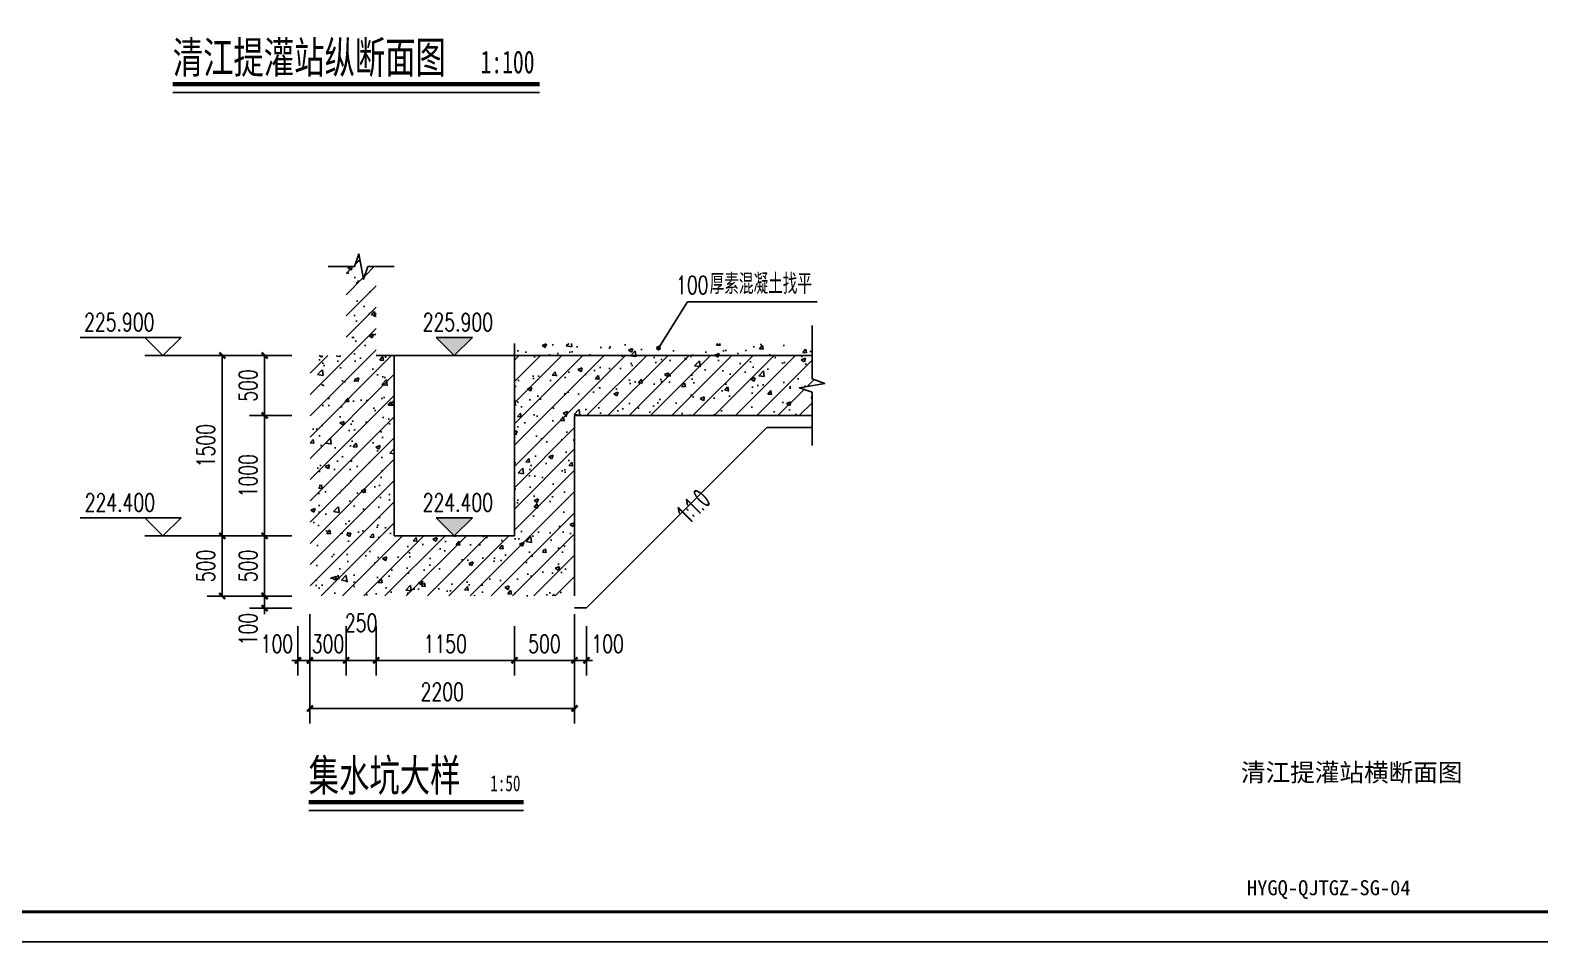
# Model space of a CAD drawing. Header units: millimetres. Extents: x -725 to 2274960, y -506 to 2980382.
# Drawn here: x 2091337 to 2116443, y 2586514 to 2601674 of the extents above; entities that cross this region are included whole.
import ezdxf
from ezdxf.enums import TextEntityAlignment as Align

# ---------------------------------------------------------------- set-up
doc = ezdxf.new("R2010")
doc.units = ezdxf.units.MM
doc.header["$LTSCALE"] = 1000
for name, color, linetype in [('DIM_ELEV', 3, 'Continuous'), ('DIM_LEAD', 3, 'Continuous'), ('DIM_SYMB', 3, 'Continuous'), ('PUB_DIM', 3, 'Continuous'), ('PUB_TITLE', 4, 'Continuous'), ('YHG_文字', 7, 'Continuous'), ('YHJ_剖面_梁板', 4, 'Continuous'), ('图框', 7, 'Continuous')]:
    doc.layers.add(name, color=color, linetype=linetype)
doc.styles.add('_TCH_DIM', font='SIMPLEX', dxfattribs={"bigfont": 'GBCBIG'})
doc.styles.add('_TCH_DIM_T3', font='SIMPLEX', dxfattribs={"width": 0.705882, "bigfont": 'GBCBIG'})
doc.styles.add('biaotilan', font='', dxfattribs={"width": 0.7})
doc.styles.add('TSSD_Label', font='Tssdeng.shx', dxfattribs={"width": 0.7, "bigfont": 'hztxt.shx'})
doc.styles.get('biaotilan').set_extended_font_data('SimSun')
doc.dimstyles.new('_TCH_ARCH_MM_M&&50', dxfattribs={"dimtxt": 148.75, "dimasz": 50, "dimexe": 125, "dimexo": 150, "dimgap": 63.125, "dimtad": 1, "dimdec": 0, "dimzin": 0, "dimdsep": 46, "dimtxsty": '_TCH_DIM_T3', "dimblk": 'ARCHTICK', "dimcen": 0.09, "dimclrt": 7, "dimazin": 2, "dimtfac": 1, "dimtdec": 0, "dimtix": 1, "dimtmove": 2, "dimatfit": 3, "dimfxl": 75, "dimtolj": 1, "dimtzin": 0, "dimarcsym": 0})

# ---------------------------------------------------------------- blocks, each defined once
blk = doc.blocks.new('HAYJZ A3')
blk.add_lwpolyline([(4975, -403417), (46975, -403417), (46975, -433117), (4975, -433117), (4975, -403417)])
at = {"const_width": 50}
blk.add_lwpolyline([(7475, -403917), (46475, -403917), (46475, -432617), (7475, -432617), (7475, -403917)], dxfattribs=at)
at = {"layer": 'PUB_TITLE'}
blk.add_lwpolyline([(4975, -433117), (46975, -433117), (46975, -403417), (4975, -403417)], close=True, dxfattribs=at)
blk = doc.blocks.new('_ArchTick')
at = {"color": 0, "linetype": 'ByBlock', "const_width": 0.4}
blk.add_lwpolyline([(-0.5, -0.5), (0.5, 0.5)], dxfattribs=at)
blk = doc.blocks.new('*D571')
at = {"layer": 'Defpoints', "color": 0, "transparency": 16777216}
for p in [(2151049, 2643181), (2151149, 2643181), (2151149, 2642746)]:
    blk.add_point(p, dxfattribs=at)
at = {"layer": 'PUB_DIM', "color": 0, "lineweight": -2, "transparency": 16777216}
for p, q in [((2151049, 2643031), (2151049, 2642621)), ((2151149, 2643031), (2151149, 2642621)), ((2151049, 2642746), (2150999, 2642746)), ((2151049, 2642746), (2151149, 2642746)), ((2151149, 2642746), (2151199, 2642746))]:
    blk.add_line(p, q, dxfattribs=at)
at = {"layer": 'PUB_DIM', "color": 0, "lineweight": -2, "transparency": 16777216, "xscale": 50, "yscale": 50, "zscale": 50}
blk.add_blockref('_ArchTick', (2151049, 2642746), dxfattribs=at)
at = {"layer": 'PUB_DIM', "color": 0, "lineweight": -2, "transparency": 16777216, "xscale": 50, "yscale": 50, "zscale": 50, "rotation": 180}
blk.add_blockref('_ArchTick', (2151149, 2642746), dxfattribs=at)
at = {"layer": 'PUB_DIM', "color": 7, "transparency": 16777216, "insert": (2150874, 2642883), "char_height": 148.8, "attachment_point": 5, "style": '_TCH_DIM_T3'}
blk.add_mtext('\\A1;100', dxfattribs=at)
blk = doc.blocks.new('*D572')
at = {"layer": 'Defpoints', "color": 0, "transparency": 16777216}
for p in [(2151149, 2643181), (2151449, 2643181), (2151449, 2642746)]:
    blk.add_point(p, dxfattribs=at)
at = {"layer": 'PUB_DIM', "color": 0, "lineweight": -2, "transparency": 16777216}
for p, q in [((2151149, 2643031), (2151149, 2642621)), ((2151449, 2643031), (2151449, 2642621)), ((2151149, 2642746), (2151099, 2642746)), ((2151149, 2642746), (2151449, 2642746)), ((2151449, 2642746), (2151499, 2642746))]:
    blk.add_line(p, q, dxfattribs=at)
at = {"layer": 'PUB_DIM', "color": 0, "lineweight": -2, "transparency": 16777216, "xscale": 50, "yscale": 50, "zscale": 50}
blk.add_blockref('_ArchTick', (2151149, 2642746), dxfattribs=at)
at = {"layer": 'PUB_DIM', "color": 0, "lineweight": -2, "transparency": 16777216, "xscale": 50, "yscale": 50, "zscale": 50, "rotation": 180}
blk.add_blockref('_ArchTick', (2151449, 2642746), dxfattribs=at)
at = {"layer": 'PUB_DIM', "color": 7, "transparency": 16777216, "insert": (2151299, 2642883), "char_height": 148.8, "attachment_point": 5, "style": '_TCH_DIM_T3'}
blk.add_mtext('\\A1;300', dxfattribs=at)
blk = doc.blocks.new('*D573')
at = {"layer": 'Defpoints', "color": 0, "transparency": 16777216}
for p in [(2151449, 2643181), (2151699, 2643181), (2151699, 2642746)]:
    blk.add_point(p, dxfattribs=at)
at = {"layer": 'PUB_DIM', "color": 0, "lineweight": -2, "transparency": 16777216}
for p, q in [((2151449, 2643031), (2151449, 2642621)), ((2151699, 2643031), (2151699, 2642621)), ((2151449, 2642746), (2151699, 2642746))]:
    blk.add_line(p, q, dxfattribs=at)
at = {"layer": 'PUB_DIM', "color": 0, "lineweight": -2, "transparency": 16777216, "xscale": 50, "yscale": 50, "zscale": 50, "rotation": 180}
blk.add_blockref('_ArchTick', (2151449, 2642746), dxfattribs=at)
at = {"layer": 'PUB_DIM', "color": 0, "lineweight": -2, "transparency": 16777216, "xscale": 50, "yscale": 50, "zscale": 50}
blk.add_blockref('_ArchTick', (2151699, 2642746), dxfattribs=at)
at = {"layer": 'PUB_DIM', "color": 7, "transparency": 16777216, "insert": (2151574, 2643058), "char_height": 148.8, "attachment_point": 5, "style": '_TCH_DIM_T3'}
blk.add_mtext('\\A1;250', dxfattribs=at)
blk = doc.blocks.new('*D574')
at = {"layer": 'Defpoints', "color": 0, "transparency": 16777216}
for p in [(2151699, 2643181), (2152849, 2643181), (2152849, 2642746)]:
    blk.add_point(p, dxfattribs=at)
at = {"layer": 'PUB_DIM', "color": 0, "lineweight": -2, "transparency": 16777216}
for p, q in [((2151699, 2643031), (2151699, 2642621)), ((2152849, 2643031), (2152849, 2642621)), ((2151699, 2642746), (2152849, 2642746))]:
    blk.add_line(p, q, dxfattribs=at)
at = {"layer": 'PUB_DIM', "color": 0, "lineweight": -2, "transparency": 16777216, "xscale": 50, "yscale": 50, "zscale": 50, "rotation": 180}
blk.add_blockref('_ArchTick', (2151699, 2642746), dxfattribs=at)
at = {"layer": 'PUB_DIM', "color": 0, "lineweight": -2, "transparency": 16777216, "xscale": 50, "yscale": 50, "zscale": 50}
blk.add_blockref('_ArchTick', (2152849, 2642746), dxfattribs=at)
at = {"layer": 'PUB_DIM', "color": 7, "transparency": 16777216, "insert": (2152274, 2642883), "char_height": 148.8, "attachment_point": 5, "style": '_TCH_DIM_T3'}
blk.add_mtext('\\A1;1150', dxfattribs=at)
blk = doc.blocks.new('*D575')
at = {"layer": 'Defpoints', "color": 0, "transparency": 16777216}
for p in [(2152849, 2643181), (2153349, 2643181), (2153349, 2642746)]:
    blk.add_point(p, dxfattribs=at)
at = {"layer": 'PUB_DIM', "color": 0, "lineweight": -2, "transparency": 16777216}
for p, q in [((2152849, 2643031), (2152849, 2642621)), ((2153349, 2643031), (2153349, 2642621)), ((2152849, 2642746), (2153349, 2642746))]:
    blk.add_line(p, q, dxfattribs=at)
at = {"layer": 'PUB_DIM', "color": 0, "lineweight": -2, "transparency": 16777216, "xscale": 50, "yscale": 50, "zscale": 50, "rotation": 180}
blk.add_blockref('_ArchTick', (2152849, 2642746), dxfattribs=at)
at = {"layer": 'PUB_DIM', "color": 0, "lineweight": -2, "transparency": 16777216, "xscale": 50, "yscale": 50, "zscale": 50}
blk.add_blockref('_ArchTick', (2153349, 2642746), dxfattribs=at)
at = {"layer": 'PUB_DIM', "color": 7, "transparency": 16777216, "insert": (2153099, 2642883), "char_height": 148.8, "attachment_point": 5, "style": '_TCH_DIM_T3'}
blk.add_mtext('\\A1;500', dxfattribs=at)
blk = doc.blocks.new('*D576')
at = {"layer": 'Defpoints', "color": 0, "transparency": 16777216}
for p in [(2153349, 2643181), (2153449, 2643181), (2153449, 2642746)]:
    blk.add_point(p, dxfattribs=at)
at = {"layer": 'PUB_DIM', "color": 0, "lineweight": -2, "transparency": 16777216}
for p, q in [((2153349, 2643031), (2153349, 2642621)), ((2153449, 2643031), (2153449, 2642621)), ((2153349, 2642746), (2153299, 2642746)), ((2153349, 2642746), (2153449, 2642746)), ((2153449, 2642746), (2153499, 2642746))]:
    blk.add_line(p, q, dxfattribs=at)
at = {"layer": 'PUB_DIM', "color": 0, "lineweight": -2, "transparency": 16777216, "xscale": 50, "yscale": 50, "zscale": 50}
blk.add_blockref('_ArchTick', (2153349, 2642746), dxfattribs=at)
at = {"layer": 'PUB_DIM', "color": 0, "lineweight": -2, "transparency": 16777216, "xscale": 50, "yscale": 50, "zscale": 50, "rotation": 180}
blk.add_blockref('_ArchTick', (2153449, 2642746), dxfattribs=at)
at = {"layer": 'PUB_DIM', "color": 7, "transparency": 16777216, "insert": (2153624, 2642883), "char_height": 148.8, "attachment_point": 5, "style": '_TCH_DIM_T3'}
blk.add_mtext('\\A1;100', dxfattribs=at)
blk = doc.blocks.new('*D577')
at = {"layer": 'Defpoints', "color": 0, "transparency": 16777216}
for p in [(2151149, 2643281), (2153349, 2643281), (2153349, 2642346)]:
    blk.add_point(p, dxfattribs=at)
at = {"layer": 'PUB_DIM', "color": 0, "lineweight": -2, "transparency": 16777216}
for p, q in [((2151149, 2643131), (2151149, 2642221)), ((2153349, 2643131), (2153349, 2642221)), ((2151149, 2642346), (2153349, 2642346))]:
    blk.add_line(p, q, dxfattribs=at)
at = {"layer": 'PUB_DIM', "color": 0, "lineweight": -2, "transparency": 16777216, "xscale": 50, "yscale": 50, "zscale": 50, "rotation": 180}
blk.add_blockref('_ArchTick', (2151149, 2642346), dxfattribs=at)
at = {"layer": 'PUB_DIM', "color": 0, "lineweight": -2, "transparency": 16777216, "xscale": 50, "yscale": 50, "zscale": 50}
blk.add_blockref('_ArchTick', (2153349, 2642346), dxfattribs=at)
at = {"layer": 'PUB_DIM', "color": 7, "transparency": 16777216, "insert": (2152249, 2642484), "char_height": 148.8, "attachment_point": 5, "style": '_TCH_DIM_T3'}
blk.add_mtext('\\A1;2200', dxfattribs=at)
blk = doc.blocks.new('*D578')
at = {"layer": 'Defpoints', "color": 0, "transparency": 16777216}
for p in [(2150772, 2643281), (2151149, 2643281), (2151149, 2643181)]:
    blk.add_point(p, dxfattribs=at)
at = {"layer": 'PUB_DIM', "color": 0, "lineweight": -2, "transparency": 16777216}
for p, q in [((2150772, 2643281), (2150772, 2643331)), ((2150999, 2643281), (2150647, 2643281)), ((2150772, 2643181), (2150772, 2643281)), ((2150999, 2643181), (2150647, 2643181)), ((2150772, 2643181), (2150772, 2643131))]:
    blk.add_line(p, q, dxfattribs=at)
at = {"layer": 'PUB_DIM', "color": 0, "lineweight": -2, "transparency": 16777216, "xscale": 50, "yscale": 50, "zscale": 50}
for p, rotation in [((2150772, 2643281), 270), ((2150772, 2643181), 90)]:
    blk.add_blockref('_ArchTick', p, dxfattribs=dict(at, rotation=rotation))
at = {"layer": 'PUB_DIM', "color": 7, "transparency": 16777216, "insert": (2150634, 2643006), "char_height": 148.8, "attachment_point": 5, "rotation": 90, "style": '_TCH_DIM_T3'}
blk.add_mtext('\\A1;100', dxfattribs=at)
blk = doc.blocks.new('*D579')
at = {"layer": 'Defpoints', "color": 0, "transparency": 16777216}
for p in [(2150772, 2643781), (2151149, 2643781), (2151149, 2643281)]:
    blk.add_point(p, dxfattribs=at)
at = {"layer": 'PUB_DIM', "color": 0, "lineweight": -2, "transparency": 16777216}
for p, q in [((2150999, 2643781), (2150647, 2643781)), ((2150772, 2643281), (2150772, 2643781)), ((2150999, 2643281), (2150647, 2643281))]:
    blk.add_line(p, q, dxfattribs=at)
at = {"layer": 'PUB_DIM', "color": 0, "lineweight": -2, "transparency": 16777216, "xscale": 50, "yscale": 50, "zscale": 50}
for p, rotation in [((2150772, 2643781), 90), ((2150772, 2643281), 270)]:
    blk.add_blockref('_ArchTick', p, dxfattribs=dict(at, rotation=rotation))
at = {"layer": 'PUB_DIM', "color": 7, "transparency": 16777216, "insert": (2150634, 2643531), "char_height": 148.8, "attachment_point": 5, "rotation": 90, "style": '_TCH_DIM_T3'}
blk.add_mtext('\\A1;500', dxfattribs=at)
blk = doc.blocks.new('*D580')
at = {"layer": 'Defpoints', "color": 0, "transparency": 16777216}
for p in [(2150772, 2644781), (2151149, 2644781), (2151149, 2643781)]:
    blk.add_point(p, dxfattribs=at)
at = {"layer": 'PUB_DIM', "color": 0, "lineweight": -2, "transparency": 16777216}
for p, q in [((2150999, 2644781), (2150647, 2644781)), ((2150772, 2643781), (2150772, 2644781)), ((2150999, 2643781), (2150647, 2643781))]:
    blk.add_line(p, q, dxfattribs=at)
at = {"layer": 'PUB_DIM', "color": 0, "lineweight": -2, "transparency": 16777216, "xscale": 50, "yscale": 50, "zscale": 50}
for p, rotation in [((2150772, 2644781), 90), ((2150772, 2643781), 270)]:
    blk.add_blockref('_ArchTick', p, dxfattribs=dict(at, rotation=rotation))
at = {"layer": 'PUB_DIM', "color": 7, "transparency": 16777216, "insert": (2150634, 2644281), "char_height": 148.8, "attachment_point": 5, "rotation": 90, "style": '_TCH_DIM_T3'}
blk.add_mtext('\\A1;1000', dxfattribs=at)
blk = doc.blocks.new('*D581')
at = {"layer": 'Defpoints', "color": 0, "transparency": 16777216}
for p in [(2150772, 2645281), (2151149, 2645281), (2151149, 2644781)]:
    blk.add_point(p, dxfattribs=at)
at = {"layer": 'PUB_DIM', "color": 0, "lineweight": -2, "transparency": 16777216}
for p, q in [((2150999, 2645281), (2150647, 2645281)), ((2150772, 2644781), (2150772, 2645281)), ((2150999, 2644781), (2150647, 2644781))]:
    blk.add_line(p, q, dxfattribs=at)
at = {"layer": 'PUB_DIM', "color": 0, "lineweight": -2, "transparency": 16777216, "xscale": 50, "yscale": 50, "zscale": 50}
for p, rotation in [((2150772, 2645281), 90), ((2150772, 2644781), 270)]:
    blk.add_blockref('_ArchTick', p, dxfattribs=dict(at, rotation=rotation))
at = {"layer": 'PUB_DIM', "color": 7, "transparency": 16777216, "insert": (2150634, 2645031), "char_height": 148.8, "attachment_point": 5, "rotation": 90, "style": '_TCH_DIM_T3'}
blk.add_mtext('\\A1;500', dxfattribs=at)
blk = doc.blocks.new('*D582')
at = {"layer": 'Defpoints', "color": 0, "transparency": 16777216}
for p in [(2150419, 2643781), (2151149, 2643781), (2151149, 2643281)]:
    blk.add_point(p, dxfattribs=at)
at = {"layer": 'PUB_DIM', "color": 0, "lineweight": -2, "transparency": 16777216}
for p, q in [((2150999, 2643781), (2150294, 2643781)), ((2150419, 2643281), (2150419, 2643781)), ((2150999, 2643281), (2150294, 2643281))]:
    blk.add_line(p, q, dxfattribs=at)
at = {"layer": 'PUB_DIM', "color": 0, "lineweight": -2, "transparency": 16777216, "xscale": 50, "yscale": 50, "zscale": 50}
for p, rotation in [((2150419, 2643781), 90), ((2150419, 2643281), 270)]:
    blk.add_blockref('_ArchTick', p, dxfattribs=dict(at, rotation=rotation))
at = {"layer": 'PUB_DIM', "color": 7, "transparency": 16777216, "insert": (2150282, 2643531), "char_height": 148.8, "attachment_point": 5, "rotation": 90, "style": '_TCH_DIM_T3'}
blk.add_mtext('\\A1;500', dxfattribs=at)
blk = doc.blocks.new('*D583')
at = {"layer": 'Defpoints', "color": 0, "transparency": 16777216}
for p in [(2150419, 2645281), (2151149, 2645281), (2151149, 2643781)]:
    blk.add_point(p, dxfattribs=at)
at = {"layer": 'PUB_DIM', "color": 0, "lineweight": -2, "transparency": 16777216}
for p, q in [((2150999, 2645281), (2150294, 2645281)), ((2150419, 2643781), (2150419, 2645281)), ((2150999, 2643781), (2150294, 2643781))]:
    blk.add_line(p, q, dxfattribs=at)
at = {"layer": 'PUB_DIM', "color": 0, "lineweight": -2, "transparency": 16777216, "xscale": 50, "yscale": 50, "zscale": 50}
for p, rotation in [((2150419, 2645281), 90), ((2150419, 2643781), 270)]:
    blk.add_blockref('_ArchTick', p, dxfattribs=dict(at, rotation=rotation))
at = {"layer": 'PUB_DIM', "color": 7, "transparency": 16777216, "insert": (2150282, 2644531), "char_height": 148.8, "attachment_point": 5, "rotation": 90, "style": '_TCH_DIM_T3'}
blk.add_mtext('\\A1;1500', dxfattribs=at)
blk = doc.blocks.new('ARGASEASFDEADSFSDGAG4RFCCDDFD')
at = {"layer": 'DIM_ELEV'}
for points in [[(2152349.1, 2645281.4), (2152199.1, 2645431.4), (2152499.1, 2645431.4)], [(2152349.1, 2643781.4), (2152199.1, 2643931.4), (2152499.1, 2643931.4)]]:
    blk.add_hatch(color=256, dxfattribs=at).paths.add_polyline_path(points)
at = {"layer": 'YHJ_剖面_梁板'}
h = blk.add_hatch(dxfattribs=at)
h.set_pattern_fill('钢筋混凝土', color=8, scale=50)
h.set_pattern_definition([(45, (150, 0), (-88.3883476, 88.3883476), []), (50, (150, 0), (358.630091, -31.376067), [37.5, -412.5]), (355, (150, 0), (-69.375667, 376.096067), [30, -330]), (100.4514, (179.9, -2.6), (289.25469, 344.71977), [31.870095, -350.571056]), (46.1842, (150, 100), (533.620524, -82.75951), [56.25, -618.75]), (96.6356, (194.47, 93.1), (467.33135, 487.058935), [47.80514, -525.8565]), (351.1842, (150, 100), (467.33097, 487.0593), [45, -495]), (21, (200, 75), (298.453526, -201.309445), [37.5, -412.5]), (326, (200, 75), (121.657666, 362.575023), [30, -330]), (71.4514, (224.87, 58.22), (420.111314, 161.26525), [31.870095, -350.571056]), (37.5, (150, 0), (6.0799277, 166.446927), [0, -326, 0, -335, 0, -331.25]), (7.5, (150, 0), (131.534769, 197.205856), [0, -191, 0, -318.5, 0, -126.25]), (327.5, (38.5, 0), (266.911218, -11.277436), [0, -125, 0, -390, 0, -517.5]), (317.5, (-11.5, 0), (291.593085, 50.052491), [0, -162.5, 0, -259, 0, -367.5])])
h.paths.add_polyline_path([(2155323.8, 2644781.4), (2155323.8, 2644975.1), (2155218.8, 2645012.4), (2155428.8, 2645049.4), (2155323.8, 2645087.6), (2155323.8, 2645281.4), (2152849.1, 2645281.4), (2152849.1, 2643781.4), (2151849.1, 2643781.4), (2151849.1, 2645281.4), (2151699.1, 2645281.4), (2151699.1, 2646020.4), (2151630.3, 2646020.4), (2151593.1, 2645915.4), (2151556.1, 2646125.4), (2151517.8, 2646020.4), (2151449.1, 2646020.4), (2151449.1, 2645281.4), (2151149.1, 2645281.4), (2151149.1, 2643281.4), (2153349.1, 2643281.4), (2153349.1, 2644781.4)])
h = blk.add_hatch(dxfattribs=at)
h.set_pattern_fill('混凝土', color=8, scale=50)
h.set_pattern_definition([(50, (150, 0), (358.630091, -31.376067), [37.5, -412.5]), (355, (150, 0), (-69.375667, 376.096067), [30, -330]), (100.4514, (179.9, -2.6), (289.25469, 344.71977), [31.870095, -350.571056]), (46.1842, (150, 100), (533.620524, -82.75951), [56.25, -618.75]), (96.6356, (194.47, 93.1), (467.33135, 487.058935), [47.80514, -525.8565]), (351.1842, (150, 100), (467.33097, 487.0593), [45, -495]), (21, (200, 75), (298.453526, -201.309445), [37.5, -412.5]), (326, (200, 75), (121.657666, 362.575023), [30, -330]), (71.4514, (224.87, 58.22), (420.111314, 161.26525), [31.870095, -350.571056]), (37.5, (150, 0), (6.0799277, 166.446927), [0, -326, 0, -335, 0, -331.25]), (7.5, (150, 0), (131.534769, 197.205856), [0, -191, 0, -318.5, 0, -126.25]), (327.5, (38.5, 0), (266.911218, -11.277436), [0, -125, 0, -390, 0, -517.5]), (317.5, (-11.5, 0), (291.593085, 50.052491), [0, -162.5, 0, -259, 0, -367.5])])
h.paths.add_polyline_path([(2152849.1, 2645381.4), (2152849.1, 2645281.4), (2155323.8, 2645281.4), (2155323.8, 2645381.4)])
at = {"layer": 'DIM_ELEV'}
for p, q in [((2150076.6, 2645431.4), (2149236.6, 2645431.4)), ((2149926.6, 2645281.4), (2149776.6, 2645431.4)), ((2149926.6, 2645281.4), (2150076.6, 2645431.4)), ((2152349.1, 2645281.4), (2152199.1, 2645431.4)), ((2152199.1, 2645431.4), (2152499.1, 2645431.4)), ((2152349.1, 2645281.4), (2152499.1, 2645431.4)), ((2150419.4, 2645281.4), (2149776.6, 2645281.4)), ((2150076.6, 2643931.4), (2149236.6, 2643931.4)), ((2149926.6, 2643781.4), (2149776.6, 2643931.4)), ((2149926.6, 2643781.4), (2150076.6, 2643931.4)), ((2152349.1, 2643781.4), (2152199.1, 2643931.4)), ((2152199.1, 2643931.4), (2152499.1, 2643931.4)), ((2152349.1, 2643781.4), (2152499.1, 2643931.4)), ((2150419.4, 2643781.4), (2149776.6, 2643781.4))]:
    blk.add_line(p, q, dxfattribs=at)
at = {"layer": 'DIM_LEAD'}
for p, q in [((2154047, 2645342), (2154286.8, 2645728.3)), ((2154286.8, 2645728.3), (2155366.7, 2645728.3))]:
    blk.add_line(p, q, dxfattribs=at)
at = {"layer": 'DIM_LEAD', "const_width": 20}
blk.add_lwpolyline([(2154041.8, 2645333.5, 1), (2154052.3, 2645350.5, 1)], format="xyb", close=True, dxfattribs=at)
at = {"layer": 'DIM_SYMB'}
for points in [[(2151299.1, 2646020.4), (2151517.8, 2646020.4), (2151556.1, 2646125.4), (2151593.1, 2645915.4), (2151630.3, 2646020.4), (2151849.1, 2646020.4)], [(2155323.8, 2645531.4), (2155323.8, 2645087.6), (2155428.8, 2645049.4), (2155218.8, 2645012.4), (2155323.8, 2644975.1), (2155323.8, 2644531.4)]]:
    blk.add_lwpolyline(points, dxfattribs=at)
at = {"layer": 'PUB_DIM', "const_width": 35}
blk.add_lwpolyline([(2151138.2, 2641567.3), (2152925.5, 2641567.3)], dxfattribs=at)
at = {"layer": 'PUB_DIM'}
blk.add_lwpolyline([(2151138.2, 2641497.3), (2152925.5, 2641497.3)], dxfattribs=at)
at = {"layer": 'YHJ_剖面_梁板', "const_width": 0.0000001}
for points in [[(2151449.1, 2645281.4), (2151449.1, 2646020.4)], [(2151699.1, 2646020.4), (2151699.1, 2645281.4)], [(2155323.8, 2645381.4), (2152849.1, 2645381.4)], [(2151449.1, 2645281.4), (2151149.1, 2645281.4), (2151149.1, 2643281.4)], [(2152849.1, 2643781.4), (2151849.1, 2643781.4)], [(2153449.1, 2643181.4), (2151149.1, 2643181.4), (2151049.1, 2643181.4), (2151049.1, 2643281.4), (2151149.1, 2643281.4)], [(2153349.1, 2643281.4), (2151149.1, 2643281.4)]]:
    blk.add_lwpolyline(points, dxfattribs=at)
at = {"layer": 'YHJ_剖面_梁板'}
for points in [[(2152849.1, 2645281.4), (2152849.1, 2645381.4)], [(2151699.1, 2645281.4), (2151849.1, 2645281.4)], [(2152849.1, 2643781.4), (2152849.1, 2645281.4)], [(2152849.1, 2645281.4), (2155323.8, 2645281.4)], [(2153349.1, 2643281.4), (2153349.1, 2644781.4)], [(2153349.1, 2644781.4), (2155323.8, 2644781.4)], [(2153449.1, 2643181.4), (2154949.1, 2644681.4)], [(2154949.1, 2644681.4), (2155323.8, 2644681.4)], [(2153349.1, 2643181.4), (2153449.1, 2643181.4)]]:
    blk.add_lwpolyline(points, dxfattribs=at)
blk.add_lwpolyline([(2151849.1, 2645281.4), (2152849.1, 2645281.4), (2152849.1, 2643781.4), (2151849.1, 2643781.4)], close=True, dxfattribs=at)
at = {"layer": 'DIM_ELEV', "color": 7, "style": '_TCH_DIM', "width": 0.705882}
for s, p in [('225.900', (2149270.6, 2645483.9)), ('225.900', (2152086.1, 2645483.9)), ('224.400', (2149275.6, 2643983.9)), ('224.400', (2152086.1, 2643983.9))]:
    blk.add_text(s, height=148.75, dxfattribs=at).set_placement(p)
at = {"layer": 'DIM_LEAD', "color": 7, "style": '_TCH_DIM'}
blk.add_text('厚素混凝土找平', height=168.79, dxfattribs=at).set_placement((2154472.7, 2645792))
at = {"layer": 'DIM_LEAD', "color": 7, "style": '_TCH_DIM', "width": 0.705882}
blk.add_text('100', height=148.75, dxfattribs=at).set_placement((2154192.7, 2645792))
at = {"layer": 'PUB_DIM', "color": 7, "style": 'biaotilan', "width": 0.7}
for s, height, p in [('集水坑大样', 264.35, (2151138.2, 2641657.7)), ('1:50', 132.17, (2152647.6, 2641657.7))]:
    blk.add_text(s, height=height, dxfattribs=at).set_placement(p)
at = {"layer": 'YHG_文字', "style": 'TSSD_Label', "width": 0.7}
blk.add_text('1:1.0', height=175, rotation=45, dxfattribs=at).set_placement((2154532.8, 2644025.3), align=Align.BOTTOM_RIGHT)
at = {"layer": 'PUB_DIM'}
for p1, p2, distance, picture, middle in [((2151149.1, 2643781.4), (2151149.1, 2645281.4), 729.7, '*D583', (2150281.9, 2644531.4)), ((2151149.1, 2644781.4), (2151149.1, 2645281.4), 377.5, '*D581', (2150634, 2645031.4)), ((2151149.1, 2643781.4), (2151149.1, 2644781.4), 377.5, '*D580', (2150634, 2644281.4)), ((2151149.1, 2643281.4), (2151149.1, 2643781.4), 729.7, '*D582', (2150281.9, 2643531.4)), ((2151149.1, 2643281.4), (2151149.1, 2643781.4), 377.5, '*D579', (2150634, 2643531.4)), ((2151149.1, 2643281.4), (2153349.1, 2643281.4), -935, '*D577', (2152249.1, 2642483.8)), ((2151149.1, 2643181.4), (2151449.1, 2643181.4), -435.4, '*D572', (2151299.1, 2642883.4)), ((2151699.1, 2643181.4), (2152849.1, 2643181.4), -435.4, '*D574', (2152274.1, 2642883.4)), ((2152849.1, 2643181.4), (2153349.1, 2643181.4), -435.4, '*D575', (2153099.1, 2642883.4))]:
    dim = blk.add_aligned_dim(p1=p1, p2=p2, distance=distance, dimstyle='_TCH_ARCH_MM_M&&50', dxfattribs=at)
    dim.commit()
    dim.dimension.update_dxf_attribs({"geometry": picture, "text_midpoint": middle})
for base, p1, p2, angle, picture, middle in [((2150771.5, 2643281.4), (2151149.1, 2643181.4), (2151149.1, 2643281.4), 90, '*D578', (2150634, 2643006.4)), ((2151149.1, 2642745.9), (2151049.1, 2643181.4), (2151149.1, 2643181.4), 0, '*D571', (2150874.1, 2642883.4)), ((2151699.1, 2642745.9), (2151449.1, 2643181.4), (2151699.1, 2643181.4), 0, '*D573', (2151574.1, 2643058.4)), ((2153449.1, 2642745.9), (2153349.1, 2643181.4), (2153449.1, 2643181.4), 0, '*D576', (2153624.1, 2642883.4))]:
    dim = blk.add_linear_dim(base=base, p1=p1, p2=p2, angle=angle, dimstyle='_TCH_ARCH_MM_M&&50', dxfattribs=at)
    dim.commit()
    dim.dimension.update_dxf_attribs({"geometry": picture, "text_midpoint": middle, "dimtype": 161})

msp = doc.modelspace()

# ---------------------------------------------------------------- linework, layer by layer
at = {"layer": 'DIM_SYMB', "const_width": 70}
msp.add_lwpolyline([(2093708.044, 2600775.9671), (2099808.5503, 2600775.9671)], dxfattribs=at)
at = {"layer": 'DIM_SYMB'}
msp.add_lwpolyline([(2093708.044, 2600635.9671), (2099808.5503, 2600635.9671)], dxfattribs=at)

# ---------------------------------------------------------------- block references
msp.add_blockref('HAYJZ A3', (2070308.4813, 3019631.2319))
at = {"layer": 'YHJ_剖面_梁板', "xscale": 2, "yscale": 2, "zscale": 2}
msp.add_blockref('ARGASEASFDEADSFSDGAG4RFCCDDFD', (-2206307.8771, -2694297.0831), dxfattribs=at)

# ---------------------------------------------------------------- texts
at = {"layer": 'DIM_SYMB', "color": 7, "style": 'biaotilan', "width": 0.7}
for s, height, p in [('清江提灌站纵断面图', 528.69198, (2093708.044, 2600956.7852)), ('1:100', 377.63713, (2098825.428, 2600956.7852))]:
    msp.add_text(s, height=height, dxfattribs=at).set_placement(p)
at = {"layer": '图框', "style": 'biaotilan'}
for s, height, p in [('清江提灌站横断面图', 300, (2111473.0619, 2589180.3429)), ('HYGQ-QJTGZ-SG-04', 250, (2111572.4077, 2587288.3956))]:
    msp.add_text(s, height=height, dxfattribs=at).set_placement(p)

doc.saveas('drawing.dxf')
